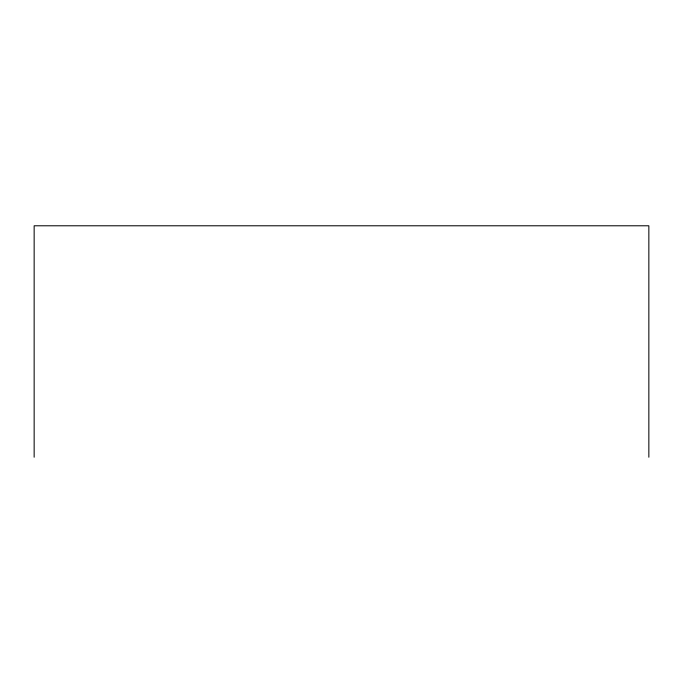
<?xml version="1.0" encoding="UTF-8"?>
<svg xmlns="http://www.w3.org/2000/svg" width="683" height="683" viewBox="0 0 683 683"><rect width="100%" height="100%" fill="white"/><g stroke="black" fill="none" stroke-linecap="round" stroke-linejoin="round"><path stroke-width="1.02" d="M648.85 457.217L648.85 225.783L34.15 225.783L34.15 457.217"/></g></svg>
